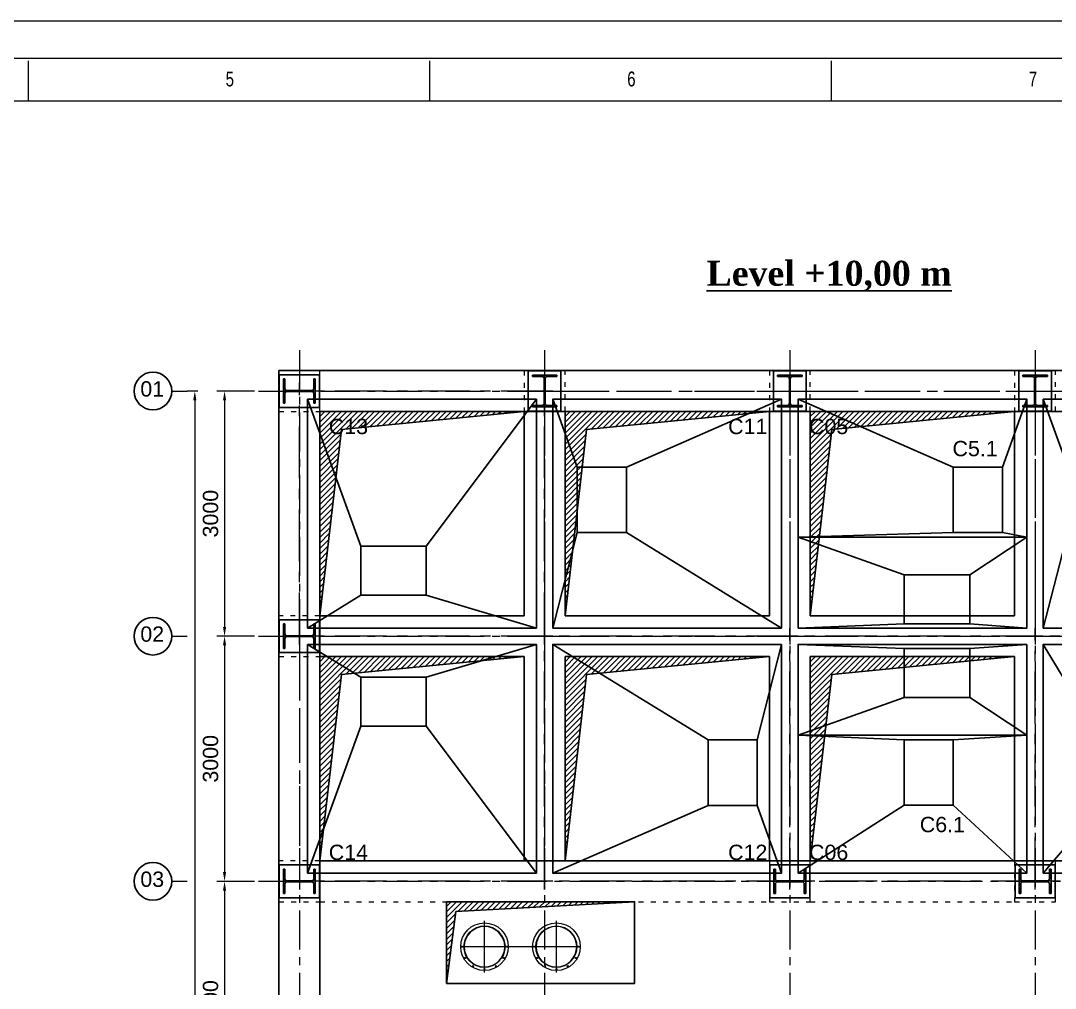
# Model space of a CAD drawing. Header units: millimetres. Extents: x 3220 to 226993, y 817 to 176024.
# Drawn here: x 22391 to 35048, y 123516 to 135357 of the extents above; entities that cross this region are included whole.
import ezdxf

# ---------------------------------------------------------------- set-up
doc = ezdxf.new("R2010")
doc.units = ezdxf.units.MM
for name, pattern in [('ACAD_ISO03W100', [30, 12, -18]), ('AXES', [50.8, 31.75, -6.35, 6.35, -6.35]), ('CENTER', [10.16, 6.35, -1.27, 1.27, -1.27]), ('CENTER2', [28.575, 19.05, -3.175, 3.175, -3.175]), ('CHAIN', [0.3543, 0.2362, -0.0295, 0.0591, -0.0295])]:
    doc.linetypes.add(name, pattern=pattern)
doc.layers.add('Axe', color=1, linetype='AXES', lineweight=9)
doc.layers.add('Cache', color=3, linetype='ACAD_ISO03W100', lineweight=13)
doc.layers.add('Mittelpunktmarkierung(DIN)', color=7, linetype='Continuous', lineweight=25, true_color=0x3f3f3f)
doc.layers.add('Sichtbare Kanten(DIN)', color=7, linetype='Continuous', lineweight=50, true_color=0x3f3f3f)
doc.styles.add('ARIAL_BOLD', font='arial.ttf')
doc.styles.add('SLDTEXTSTYLE0', font='TXT', dxfattribs={"width": 0.75})
doc.styles.get("Standard").update_dxf_attribs({"font": 'arial.ttf'})
doc.dimstyles.new('ECHE 75', dxfattribs={"dimscale": 75, "dimtxt": 2.5, "dimasz": 1.5, "dimexe": 1.25, "dimexo": 0.625, "dimgap": 1, "dimtad": 1, "dimdec": 0, "dimtxsty": 'ARIAL_BOLD', "dimcen": 2.5, "dimclrd": 4, "dimclre": 4, "dimclrt": 6, "dimadec": 0, "dimazin": 0, "dimtfac": 1, "dimtdec": 0, "dimtmove": 0, "dimatfit": 3, "dimfxl": 1, "dimlwd": 13, "dimlwe": 13, "dimarcsym": 0})

# ---------------------------------------------------------------- blocks, each defined once
blk = doc.blocks.new('*D457')
at = {"color": 4, "lineweight": 13, "transparency": 16777216}
for p, q in [((25253, 130825), (24791, 130825)), ((24885, 130713), (24885, 127938)), ((25253, 127825), (24791, 127825))]:
    blk.add_line(p, q, dxfattribs=at)
at = {"color": 4, "transparency": 16777216}
for points in [[(24866, 130713), (24904, 130713), (24885, 130825)], [(24866, 127938), (24904, 127938), (24885, 127825)]]:
    blk.add_solid(points, dxfattribs=at)
at = {"layer": 'Defpoints', "color": 0, "transparency": 16777216}
for p in [(25300, 130825), (24885, 127825), (25300, 127825)]:
    blk.add_point(p, dxfattribs=at)
at = {"color": 6, "transparency": 16777216, "insert": (24714, 129325), "char_height": 187.5, "attachment_point": 5, "rotation": 90, "style": 'ARIAL_BOLD'}
blk.add_mtext('3000', dxfattribs=at)
blk = doc.blocks.new('*D458')
at = {"color": 4, "lineweight": 13, "transparency": 16777216}
for p, q in [((25253, 127825), (24791, 127825)), ((24885, 127713), (24885, 124938)), ((25253, 124825), (24791, 124825))]:
    blk.add_line(p, q, dxfattribs=at)
at = {"color": 4, "transparency": 16777216}
for points in [[(24866, 127713), (24904, 127713), (24885, 127825)], [(24866, 124938), (24904, 124938), (24885, 124825)]]:
    blk.add_solid(points, dxfattribs=at)
at = {"layer": 'Defpoints', "color": 0, "transparency": 16777216}
for p in [(25300, 127825), (24885, 124825), (25300, 124825)]:
    blk.add_point(p, dxfattribs=at)
at = {"color": 6, "transparency": 16777216, "insert": (24714, 126325), "char_height": 187.5, "attachment_point": 5, "rotation": 90, "style": 'ARIAL_BOLD'}
blk.add_mtext('3000', dxfattribs=at)
blk = doc.blocks.new('*D459')
at = {"color": 4, "lineweight": 13, "transparency": 16777216}
for p, q in [((25253, 124825), (24791, 124825)), ((24885, 124713), (24885, 121938)), ((25253, 121825), (24791, 121825))]:
    blk.add_line(p, q, dxfattribs=at)
at = {"color": 4, "transparency": 16777216}
for points in [[(24866, 124713), (24904, 124713), (24885, 124825)], [(24866, 121938), (24904, 121938), (24885, 121825)]]:
    blk.add_solid(points, dxfattribs=at)
at = {"layer": 'Defpoints', "color": 0, "transparency": 16777216}
for p in [(25300, 124825), (24885, 121825), (25300, 121825)]:
    blk.add_point(p, dxfattribs=at)
at = {"color": 6, "transparency": 16777216, "insert": (24714, 123325), "char_height": 187.5, "attachment_point": 5, "rotation": 90, "style": 'ARIAL_BOLD'}
blk.add_mtext('3000', dxfattribs=at)
blk = doc.blocks.new('*D464')
at = {"color": 4, "lineweight": 13, "transparency": 16777216}
for p, q in [((24557, 130825), (24427, 130825)), ((24521, 130713), (24521, 106938)), ((24744, 106825), (24427, 106825))]:
    blk.add_line(p, q, dxfattribs=at)
at = {"color": 4, "transparency": 16777216}
for points in [[(24502, 130713), (24540, 130713), (24521, 130825)], [(24502, 106938), (24540, 106938), (24521, 106825)]]:
    blk.add_solid(points, dxfattribs=at)
at = {"layer": 'Defpoints', "color": 0, "transparency": 16777216}
for p in [(24604, 130825), (24521, 106825), (24791, 106825)]:
    blk.add_point(p, dxfattribs=at)
at = {"color": 6, "transparency": 16777216, "insert": (24350, 118825), "char_height": 187.5, "attachment_point": 5, "rotation": 90, "style": 'ARIAL_BOLD'}
blk.add_mtext('24000', dxfattribs=at)
blk = doc.blocks.new("SYST7ME D'AXE")
at = {"layer": 'Axe', "ltscale": 15}
for p, q in [((0, 18500), (0, -6500)), ((3000, 18500), (3000, -6500)), ((6000, 18500), (6000, -6500)), ((9000, 18500), (9000, -6500)), ((-500, 18000), (15500, 18000)), ((-500, 15000), (15500, 15000)), ((-500, 12000), (15500, 12000))]:
    blk.add_line(p, q, dxfattribs=at)
blk = doc.blocks.new('Level +8 m')
h = blk.add_hatch()
h.set_pattern_fill('ANSI31', color=256, scale=15)
h.paths.add_polyline_path([(2750, -250), (250, -250), (250, -2750), (514, -471)])
h = blk.add_hatch()
h.set_pattern_fill('ANSI31', color=256, scale=15)
h.set_pattern_definition([(45, (3000, 0), (-33.67596, 33.67596), [])])
h.paths.add_polyline_path([(5750, -250), (3250, -250), (3250, -2750), (3514, -471)])
h = blk.add_hatch()
h.set_pattern_fill('ANSI31', color=256, scale=15)
h.set_pattern_definition([(45, (6000, 0), (-33.67596, 33.67596), [])])
h.paths.add_polyline_path([(8750, -250), (6250, -250), (6250, -2750), (6514, -471)])
h = blk.add_hatch()
h.set_pattern_fill('ANSI31', color=256, scale=15)
h.set_pattern_definition([(45, (0, -3000), (-33.67596, 33.67596), [])])
h.paths.add_polyline_path([(2750, -3250), (250, -3250), (250, -5750), (514, -3471)])
h = blk.add_hatch()
h.set_pattern_fill('ANSI31', color=256, scale=15)
h.set_pattern_definition([(45, (3000, -3000), (-33.67596, 33.67596), [])])
h.paths.add_polyline_path([(5750, -3250), (3250, -3250), (3250, -5750), (3514, -3471)])
h = blk.add_hatch()
h.set_pattern_fill('ANSI31', color=256, scale=15)
h.set_pattern_definition([(45, (6000, -3000), (-33.67596, 33.67596), [])])
h.paths.add_polyline_path([(8750, -3250), (6250, -3250), (6250, -5750), (6514, -3471)])
h = blk.add_hatch()
h.set_pattern_fill('ANSI31', color=256, scale=15)
h.paths.add_polyline_path([(4100, -6250), (1800, -6250), (1800, -7250), (1915, -6370)])
at = {"linetype": 'Continuous'}
for p, q in [((-195, -150), (-195, 150)), ((-176, 150), (-195, 150)), ((-176, 32), (-176, 150)), ((176, 32), (176, 150)), ((195, 150), (176, 150)), ((195, -150), (195, 150)), ((2850, 195), (3150, 195)), ((2850, 176), (2850, 195)), ((2850, 176), (2968, 176)), ((2994, -149), (2994, 149)), ((3006, -149), (3006, 151)), ((3032, 176), (3150, 176)), ((3150, 176), (3150, 195)), ((5850, 195), (6150, 195)), ((5850, 176), (5850, 195)), ((5850, 176), (5968, 176)), ((5994, -149), (5994, 149)), ((6006, -149), (6006, 151)), ((6032, 176), (6150, 176)), ((6150, 176), (6150, 195)), ((8850, 195), (9150, 195)), ((8850, 176), (8850, 195)), ((8850, 176), (8968, 176)), ((8994, -149), (8994, 149)), ((9006, -149), (9006, 151)), ((9032, 176), (9150, 176)), ((9150, 176), (9150, 195)), ((149, 6), (-151, 6)), ((-176, -150), (-176, -32)), ((149, -6), (-149, -6)), ((176, -150), (176, -32)), ((-176, -150), (-195, -150)), ((195, -150), (176, -150)), ((2850, -176), (2968, -176)), ((2850, -195), (2850, -176)), ((2850, -195), (3150, -195)), ((3032, -176), (3150, -176)), ((3150, -195), (3150, -176)), ((5850, -176), (5968, -176)), ((5850, -195), (5850, -176)), ((5850, -195), (6150, -195)), ((6032, -176), (6150, -176)), ((6150, -195), (6150, -176)), ((8850, -176), (8968, -176)), ((8850, -195), (8850, -176)), ((8850, -195), (9150, -195)), ((9032, -176), (9150, -176)), ((9150, -195), (9150, -176)), ((-195, -3150), (-195, -2850)), ((-176, -2850), (-195, -2850)), ((-176, -2968), (-176, -2850)), ((176, -2968), (176, -2850)), ((195, -2850), (176, -2850)), ((195, -3150), (195, -2850)), ((-176, -3150), (-176, -3032)), ((149, -2994), (-151, -2994)), ((149, -3006), (-149, -3006)), ((176, -3150), (176, -3032)), ((-176, -3150), (-195, -3150)), ((195, -3150), (176, -3150)), ((-195, -6150), (-195, -5850)), ((-176, -5850), (-195, -5850)), ((-176, -5968), (-176, -5850)), ((176, -5968), (176, -5850)), ((195, -5850), (176, -5850)), ((195, -6150), (195, -5850)), ((5805, -6150), (5805, -5850)), ((5824, -5850), (5805, -5850)), ((5824, -5968), (5824, -5850)), ((6176, -5968), (6176, -5850)), ((6195, -5850), (6176, -5850)), ((6195, -6150), (6195, -5850)), ((8805, -6150), (8805, -5850)), ((8824, -5850), (8805, -5850)), ((8824, -5968), (8824, -5850)), ((9176, -5968), (9176, -5850)), ((9195, -5850), (9176, -5850)), ((9195, -6150), (9195, -5850)), ((-176, -6150), (-176, -6032)), ((149, -5994), (-151, -5994)), ((149, -6006), (-149, -6006)), ((176, -6150), (176, -6032)), ((5824, -6150), (5824, -6032)), ((6149, -5994), (5849, -5994)), ((6149, -6006), (5851, -6006)), ((6176, -6150), (6176, -6032)), ((8824, -6150), (8824, -6032)), ((9149, -5994), (8849, -5994)), ((9149, -6006), (8851, -6006)), ((9176, -6150), (9176, -6032)), ((-176, -6150), (-195, -6150)), ((195, -6150), (176, -6150)), ((5824, -6150), (5805, -6150)), ((6195, -6150), (6176, -6150)), ((8824, -6150), (8805, -6150)), ((9195, -6150), (9176, -6150))]:
    blk.add_line(p, q, dxfattribs=at)
for p, q in [((2750, -250), (2750, -2750)), ((3250, -250), (3250, -2750)), ((5750, -250), (5750, -2750)), ((6250, -250), (6250, -2750)), ((8750, -250), (8750, -2750)), ((250, -2750), (2750, -2750)), ((3250, -2750), (5750, -2750)), ((6250, -2750), (8750, -2750)), ((2750, -3250), (250, -3250)), ((2750, -3250), (2750, -5750)), ((5750, -3250), (3250, -3250)), ((3250, -3250), (3250, -5750)), ((5750, -3250), (5750, -5750)), ((8750, -3250), (6250, -3250)), ((6250, -3250), (6250, -5750)), ((8750, -3250), (8750, -5750)), ((14750, -5750), (250, -5750))]:
    blk.add_line(p, q)
for points in [[(15250, -24250), (-250, -24250), (-250, 250), (15250, 250)], [(250, -250), (14750, -250), (14750, -23750), (250, -23750)], [(1800, -6250), (4100, -6250), (4100, -7250), (1800, -7250)]]:
    blk.add_lwpolyline(points, close=True)
for points in [[(-245, 200), (245, 200), (245, -200), (-245, -200)], [(3200, 245), (3200, -245), (2800, -245), (2800, 245)], [(6200, 245), (6200, -245), (5800, -245), (5800, 245)], [(9200, 245), (9200, -245), (8800, -245), (8800, 245)], [(-245, -2800), (245, -2800), (245, -3200), (-245, -3200)], [(-245, -5800), (245, -5800), (245, -6200), (-245, -6200)], [(5755, -5800), (6245, -5800), (6245, -6200), (5755, -6200)], [(8755, -5800), (9245, -5800), (9245, -6200), (8755, -6200)]]:
    blk.add_lwpolyline(points, close=True, dxfattribs=at)
for points in [[(2750, -250), (514, -471), (250, -2750)], [(5750, -250), (3514, -471), (3250, -2750)], [(8750, -250), (6514, -471), (6250, -2750)], [(2750, -3250), (514, -3471), (250, -5750)], [(5750, -3250), (3514, -3471), (3250, -5750)], [(8750, -3250), (6514, -3471), (6250, -5750)], [(4100, -6250), (1915, -6370), (1800, -7250)]]:
    blk.add_lwpolyline(points)
for centre, start, end in [((2968, 149), 0, 90), ((3032, 149), 90, 180), ((5968, 149), 0, 90), ((6032, 149), 90, 180), ((8968, 149), 0, 90), ((9032, 149), 90, 180), ((-149, 32), 180, 270), ((149, 32), 270, 0), ((-149, -32), 90, 180), ((149, -32), 0, 90), ((2968, -149), 270, 0), ((3032, -149), 180, 270), ((5968, -149), 270, 0), ((6032, -149), 180, 270), ((8968, -149), 270, 0), ((9032, -149), 180, 270), ((-149, -2968), 180, 270), ((-149, -3032), 90, 180), ((149, -2968), 270, 0), ((149, -3032), 0, 90), ((-149, -5968), 180, 270), ((-149, -6032), 90, 180), ((149, -5968), 270, 0), ((149, -6032), 0, 90), ((5851, -5968), 180, 270), ((5851, -6032), 90, 180), ((6149, -5968), 270, 0), ((6149, -6032), 0, 90), ((8851, -5968), 180, 270), ((8851, -6032), 90, 180), ((9149, -5968), 270, 0), ((9149, -6032), 0, 90)]:
    blk.add_arc(centre, 27, start, end, dxfattribs=at)
at = {"layer": 'Axe', "color": 1, "linetype": 'CENTER2'}
for p, q in [((3000, -195), (3000, 195)), ((6000, -195), (6000, 195)), ((9000, -195), (9000, 195)), ((195, 0), (-195, 0)), ((195, -3000), (-195, -3000)), ((195, -6000), (-195, -6000)), ((6195, -6000), (5805, -6000)), ((9195, -6000), (8805, -6000))]:
    blk.add_line(p, q, dxfattribs=at)
at = {"layer": 'Cache', "ltscale": 5}
for points in [[(-250, -250), (250, -250), (250, 250), (-250, 250)], [(2750, -250), (3250, -250), (3250, 250), (2750, 250)], [(5750, -250), (6250, -250), (6250, 250), (5750, 250)], [(8750, -250), (9250, -250), (9250, 250), (8750, 250)], [(-250, -3250), (250, -3250), (250, -2750), (-250, -2750)], [(-250, -6250), (250, -6250), (250, -5750), (-250, -5750)], [(5750, -6250), (6250, -6250), (6250, -5750), (5750, -5750)], [(8750, -6250), (9250, -6250), (9250, -5750), (8750, -5750)]]:
    blk.add_lwpolyline(points, close=True, dxfattribs=at)
for points in [[(250, -6250), (5750, -6250)], [(6250, -6250), (8750, -6250)]]:
    blk.add_lwpolyline(points, dxfattribs=at)
blk.add_blockref("SYST7ME D'AXE", (0, -18000))
blk = doc.blocks.new('cone w1 T')
at = {"color": 4}
for p, q in [((-2500, -1450), (-2900, -100)), ((-1900, -1450), (-100, -100)), ((-2500, -2250), (-2900, -2900)), ((-1900, -2250), (-100, -2900))]:
    blk.add_line(p, q, dxfattribs=at)
for points in [[(-2900, -2900), (-2900, -100), (-100, -100), (-100, -2900)], [(-2500, -1450), (-2500, -2250), (-1900, -2250), (-1900, -1450)]]:
    blk.add_lwpolyline(points, close=True, dxfattribs=at)
at = {"layer": 'Axe', "ltscale": 20}
for p, q in [((-3100, 0), (100, 0)), ((-3000, 100), (-3000, -3100)), ((0, 100), (0, -3100)), ((-3100, -3000), (100, -3000))]:
    blk.add_line(p, q, dxfattribs=at)
blk = doc.blocks.new('cone w2  T')
at = {"color": 4}
for p, q in [((1270, -400), (100, -100)), ((2070, -400), (2900, -100)), ((1270, -1000), (100, -2900)), ((2070, -1000), (2900, -2900))]:
    blk.add_line(p, q, dxfattribs=at)
for points in [[(100, -100), (2900, -100), (2900, -2900), (100, -2900)], [(2070, -400), (1270, -400), (1270, -1000), (2070, -1000)]]:
    blk.add_lwpolyline(points, close=True, dxfattribs=at)
at = {"layer": 'Axe', "ltscale": 20}
for p, q in [((3100, 0), (-100, 0)), ((0, 100), (0, -3100)), ((3000, 100), (3000, -3100)), ((3100, -3000), (-100, -3000))]:
    blk.add_line(p, q, dxfattribs=at)
blk = doc.blocks.new('cone 52')
at = {"color": 5}
for p, q in [((-1000, -930), (-2900, -100)), ((-400, -930), (-100, -100)), ((-1000, -1730), (-2900, -1790)), ((-400, -1730), (-100, -1790))]:
    blk.add_line(p, q, dxfattribs=at)
at = {"color": 4}
for p, q in [((-100, -1790), (-2900, -1790)), ((-1600, -2250), (-2900, -1790)), ((-800, -2250), (-100, -1790)), ((-1600, -2850), (-2900, -2900)), ((-800, -2850), (-100, -2900))]:
    blk.add_line(p, q, dxfattribs=at)
for points in [[(-2900, -2900), (-2900, -100), (-100, -100), (-100, -2900)], [(-1600, -2250), (-800, -2250), (-800, -2850), (-1600, -2850)]]:
    blk.add_lwpolyline(points, close=True, dxfattribs=at)
at = {"color": 5}
blk.add_lwpolyline([(-400, -930), (-1000, -930), (-1000, -1730), (-400, -1730)], close=True, dxfattribs=at)
at = {"layer": 'Axe', "ltscale": 20}
for p, q in [((-3100, 0), (100, 0)), ((-3000, 100), (-3000, -3100)), ((0, 100), (0, -3100)), ((-3100, -3000), (100, -3000))]:
    blk.add_line(p, q, dxfattribs=at)
blk = doc.blocks.new('cone 53')
at = {"color": 4}
for p, q in [((-1600, 2850), (-2900, 2900)), ((-800, 2850), (-100, 2900)), ((-1600, 2250), (-2900, 1790)), ((-800, 2250), (-100, 1790)), ((-2900, 1790), (-100, 1790))]:
    blk.add_line(p, q, dxfattribs=at)
at = {"color": 5}
for p, q in [((-1600, 1731), (-2900, 1790)), ((-1000, 1731), (-100, 1790)), ((-1600, 931), (-2900, 100)), ((-100, 100), (-1000, 931))]:
    blk.add_line(p, q, dxfattribs=at)
at = {"color": 4}
for points in [[(-100, 2900), (-100, 100), (-2900, 100), (-2900, 2900)], [(-800, 2250), (-1600, 2250), (-1600, 2850), (-800, 2850)]]:
    blk.add_lwpolyline(points, close=True, dxfattribs=at)
at = {"color": 5}
blk.add_lwpolyline([(-1600, 931), (-1000, 931), (-1000, 1731), (-1600, 1731)], close=True, dxfattribs=at)
at = {"layer": 'Axe', "ltscale": 20}
for p, q in [((-3000, -100), (-3000, 3100)), ((0, -100), (0, 3100)), ((100, 3000), (-3100, 3000)), ((100, 0), (-3100, 0))]:
    blk.add_line(p, q, dxfattribs=at)
blk = doc.blocks.new('cone 54')
at = {"color": 4}
for p, q in [((800, -1270), (100, -100)), ((1400, -1270), (1450, -100)), ((1450, -100), (1450, -2900)), ((800, -2070), (100, -2900)), ((1400, -2070), (1450, -2900))]:
    blk.add_line(p, q, dxfattribs=at)
at = {"color": 5}
for p, q in [((2100, -1470), (1450, -100)), ((2700, -1470), (2900, -100)), ((2100, -2270), (1450, -2900)), ((2700, -2270), (2900, -2900))]:
    blk.add_line(p, q, dxfattribs=at)
at = {"color": 4}
for points in [[(2900, -100), (2900, -2900), (100, -2900), (100, -100)], [(800, -1270), (1400, -1270), (1400, -2070), (800, -2070)]]:
    blk.add_lwpolyline(points, close=True, dxfattribs=at)
at = {"color": 5}
blk.add_lwpolyline([(2700, -2270), (2700, -1470), (2100, -1470), (2100, -2270)], close=True, dxfattribs=at)
at = {"layer": 'Axe', "ltscale": 20}
for p, q in [((3100, 0), (-100, 0)), ((0, -3100), (0, 100)), ((3000, -3100), (3000, 100)), ((3100, -3000), (-100, -3000))]:
    blk.add_line(p, q, dxfattribs=at)
blk = doc.blocks.new('116 gaine')
at = {"layer": 'Mittelpunktmarkierung(DIN)', "color": 1, "linetype": 'CHAIN', "lineweight": 0, "ltscale": 23.990969}
for p, q in [((-440, -316), (-440, 316)), ((440, -316), (440, 316)), ((731, 0), (-731, 0))]:
    blk.add_line(p, q, dxfattribs=at)
at = {"layer": 'Sichtbare Kanten(DIN)', "color": 5, "lineweight": 0}
for p, q in [((-441, -250), (-441, -248)), ((-440, -248), (-440, -250)), ((440, -250), (440, -248)), ((441, -248), (441, -250))]:
    blk.add_line(p, q, dxfattribs=at)
for centre, radius in [((-440, 0), 291), ((440, 0), 291), ((-440, 0), 251), ((440, 0), 251), ((-715, 0), 6.5), ((-165, 0), 6.5), ((165, 0), 6.5), ((715, 0), 6.5), ((-678, -138), 6.5), ((-578, -238), 6.5), ((-302, -238), 6.5), ((-202, -138), 6.5), ((202, -138), 6.5), ((302, -238), 6.5), ((578, -238), 6.5), ((678, -138), 6.5), ((-440, -275), 6.5), ((440, -275), 6.5)]:
    blk.add_circle(centre, radius, dxfattribs=at)
for centre, radius, start, end in [((-440, 0), 251, 270, 269.7713), ((-440, 0), 248, 270, 269.7685), ((440, 0), 250, 270.2287, 270), ((440, 0), 248, 270.2315, 270)]:
    blk.add_arc(centre, radius, start, end, dxfattribs=at)
blk = doc.blocks.new('140 gaine')
blk.add_blockref('116 gaine', (0, 0))
blk = doc.blocks.new('A2 E1-50')
at = {"color": 1, "linetype": 'Continuous', "lineweight": 18}
for p, q in [((-28847.4, 20086.4), (0, 20086.4)), ((-28363.1, 19601.2), (-485.3, 19601.2))]:
    blk.add_line(p, q, dxfattribs=at)
at = {"linetype": 'Continuous', "lineweight": 18}
blk.add_line((-28619.2, 19860.5), (-232.1, 19860.5), dxfattribs=at)
at = {"color": 5, "linetype": 'Continuous', "lineweight": 15}
for p, q in [((-19333, 19843.6), (-19333, 19601)), ((-16906.7, 19601), (-16906.7, 19843.6)), ((-14480.4, 19843.6), (-14480.4, 19601))]:
    blk.add_line(p, q, dxfattribs=at)
at = {"color": 5, "linetype": 'Continuous', "lineweight": 15, "char_height": 89.9, "attachment_point": 1, "style": 'SLDTEXTSTYLE0'}
for s, insert in [('5', (-18139.2, 19779)), ('6', (-15712.9, 19779)), ('7', (-13286.6, 19779))]:
    blk.add_mtext(s, dxfattribs=dict(at, insert=insert))

msp = doc.modelspace()

# ---------------------------------------------------------------- linework, layer by layer
at = {"color": 1, "linetype": 'CENTER', "lineweight": 9}
for p, q in [((24239.7, 130825.5), (24427.2, 130825.5)), ((24239.7, 127825.5), (24427.2, 127825.5)), ((24239.7, 124825.5), (24427.2, 124825.5))]:
    msp.add_line(p, q, dxfattribs=at)
at = {"color": 5}
for centre in [(24009.2, 130825.5), (24009.2, 127825.5), (24009.2, 124825.5)]:
    msp.add_circle(centre, 230.5, dxfattribs=at)

# ---------------------------------------------------------------- block references
at = {"xscale": 2.024564718585504, "yscale": 2.024564718585504, "zscale": 2.024564718585504}
msp.add_blockref('A2 E1-50', (61623, 94690.9), dxfattribs=at)
at = {"color": 2}
for name, p in [('Level +8 m', (25800, 130825.5)), ('cone 52', (34800, 130825.5)), ('cone 53', (34800, 124825.5)), ('cone 54', (34800.1, 127825.5))]:
    msp.add_blockref(name, p, dxfattribs=at)
at = {"xscale": -1, "rotation": 270}
msp.add_blockref('cone w1 T', (28800, 130825.5), dxfattribs=at)
for name, p, rotation in [('cone w2  T', (28800, 127825.5), 90), ('cone w2  T', (34800, 127825.5), 90), ('cone w1 T', (28800, 124825.5), 270), ('cone w2  T', (31800, 127825.5), 270)]:
    msp.add_blockref(name, p, dxfattribs=dict(rotation=rotation))
msp.add_blockref('140 gaine', (28504.7, 124025.5))

# ---------------------------------------------------------------- texts
at = {"insert": (30781.3, 132419.2), "char_height": 306.141, "attachment_point": 1}
msp.add_mtext_dynamic_manual_height_columns('{\\fTimes New Roman|b1|i0|c0|p18;\\LLevel +10,00 m}', width=5027.93, gutter_width=17.5, heights=[0], dxfattribs=at)
at = {"char_height": 187.5, "attachment_point": 5, "style": 'ARIAL_BOLD'}
for s, insert in [('01', (24000.3, 130850.1)), ('02', (24000.3, 127850.1)), ('03', (24000.3, 124850.1))]:
    msp.add_mtext(s, dxfattribs=dict(at, insert=insert))
at = {"color": 30, "char_height": 187.5, "attachment_point": 5, "style": 'ARIAL_BOLD'}
for s, insert in [('C13', (26400.2, 130390.2)), ('C11', (31285.1, 130390.2)), ('C05', (32274.7, 130390.2)), ('C5.1', (34066.2, 130119.9)), ('C6.1', (33666.2, 125519.4)), ('C14', (26400.2, 125178.7)), ('C12', (31285.1, 125178.7)), ('C06', (32274.7, 125178.7))]:
    msp.add_mtext(s, dxfattribs=dict(at, insert=insert))

# ---------------------------------------------------------------- dimensions: what is measured, and where the dimension line sits
for base, p1, p2, picture, middle in [((24520.9, 106825.5), (24603.5, 130825.5), (24791, 106825.5), '*D464', (24350.2, 118825.5)), ((24884.8, 127825.5), (25300, 130825.5), (25300, 127825.5), '*D457', (24714, 129325.5)), ((24884.8, 124825.5), (25300, 127825.5), (25300, 124825.5), '*D458', (24714, 126325.5)), ((24884.8, 121825.5), (25300, 124825.5), (25300, 121825.5), '*D459', (24714, 123325.5))]:
    dim = msp.add_linear_dim(base=base, p1=p1, p2=p2, angle=90, dimstyle='ECHE 75')
    dim.commit()
    dim.dimension.update_dxf_attribs({"geometry": picture, "text_midpoint": middle})

doc.saveas('drawing.dxf')
